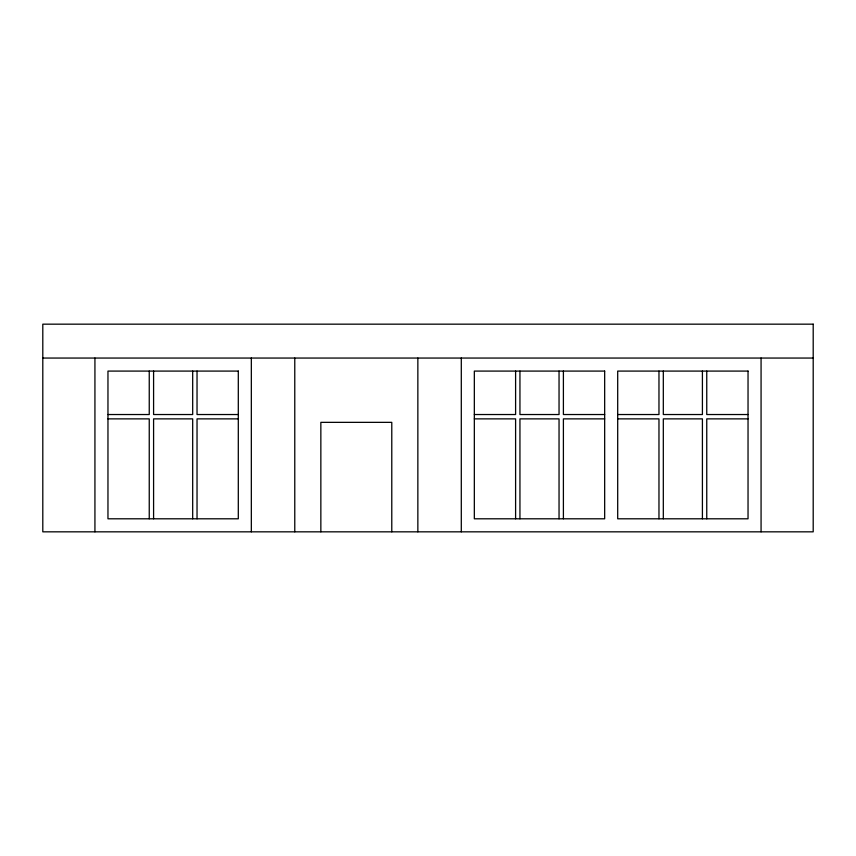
<?xml version="1.0" encoding="UTF-8"?>
<svg xmlns="http://www.w3.org/2000/svg" width="856" height="856" viewBox="0 0 856 856"><rect width="100%" height="100%" fill="white"/><g stroke="black" fill="none" stroke-linecap="round" stroke-linejoin="round"><path stroke-width="1.28" d="M42.8 358.054L813.2 358.054M107.963 414.529L149.244 414.529L149.244 371.087M238.3 414.529L197.03 414.529L197.03 371.087M474.331 414.529L515.601 414.529L515.601 371.087M604.668 414.529L563.398 414.529L563.398 371.087M617.7 414.529L658.97 414.529L658.97 371.087M748.037 414.529L706.756 414.529L706.756 371.087M107.963 418.873L149.244 418.873L149.244 518.8M238.3 418.873L197.03 418.873L197.03 518.8M474.331 418.873L515.601 418.873L515.601 518.8M604.668 418.873L563.398 418.873L563.398 518.8M617.7 418.873L658.97 418.873L658.97 518.8M748.037 418.873L706.756 418.873L706.756 518.8M761.07 358.054L761.07 531.833M702.412 371.087L702.412 414.529L663.314 414.529L663.314 371.087M702.412 518.8L702.412 418.873L663.314 418.873L663.314 518.8M559.043 371.087L559.043 414.529L519.945 414.529L519.945 371.087M559.043 518.8L559.043 418.873L519.945 418.873L519.945 518.8M461.298 358.054L461.298 531.833M417.856 358.054L417.856 531.833M391.781 531.833L391.781 422.35L320.85 422.35L320.85 531.833M294.774 358.054L294.774 531.833M251.332 358.054L251.332 531.833M192.686 371.087L192.686 414.529L153.588 414.529L153.588 371.087M192.686 518.8L192.686 418.873L153.588 418.873L153.588 518.8M94.93 358.054L94.93 531.833M813.2 324.167L42.8 324.167L42.8 531.833L813.2 531.833L813.2 324.167M238.3 371.087L107.963 371.087L107.963 518.8L238.3 518.8L238.3 371.087M604.668 371.087L474.331 371.087L474.331 518.8L604.668 518.8L604.668 371.087M748.037 371.087L617.7 371.087L617.7 518.8L748.037 518.8L748.037 371.087"/></g></svg>
